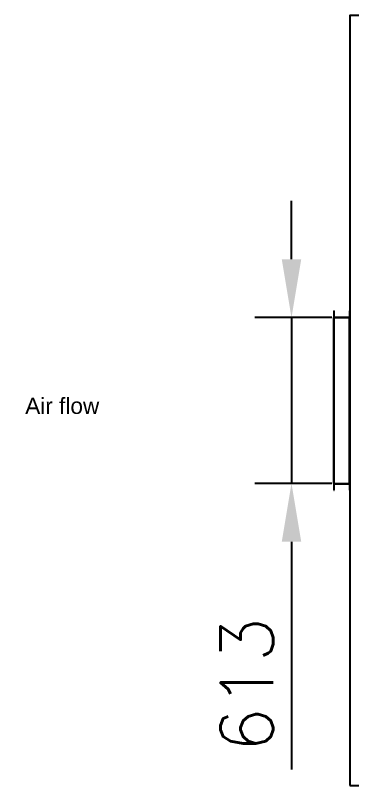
# Model space of a CAD drawing. Header units: millimetres. Extents: x -7952 to 23476, y -6324 to 15714.
# Drawn here: x -1236 to 6, y 12 to 2860 of the extents above; entities that cross this region are included whole.
import ezdxf

# ---------------------------------------------------------------- set-up
doc = ezdxf.new("R2010")
doc.units = ezdxf.units.MM
for name, color, linetype in [('Dim', 1, 'Continuous'), ('McFlang', 7, 'Continuous'), ('McFrame', 7, 'Continuous')]:
    doc.layers.add(name, color=color, linetype=linetype)
doc.layers.add('OBJECT', color=7, linetype='Continuous', lineweight=25)
doc.styles.add('Arial', font='arial.ttf')
doc.styles.add('ROMANS', font='romans.shx')
doc.dimstyles.new('McDim', dxfattribs={"dimscale": 108, "dimtxt": 1.8, "dimasz": 2, "dimexe": 1.25, "dimexo": 0.625, "dimtad": 1, "dimdec": 1, "dimdsep": 46, "dimtxsty": 'ROMANS', "dimcen": 2.5, "dimadec": 0, "dimazin": 0, "dimtfac": 1, "dimtmove": 0, "dimatfit": 1, "dimfxl": 0, "dimarcsym": 0})

# ---------------------------------------------------------------- blocks, each defined once
blk = doc.blocks.new('Arrow1_EN')
at = {"color": 1}
blk.add_lwpolyline([(0, 0, 0, 0, 0), (350.2, 0, 72, 0, 0), (479.2, 0, 0, 0, 0)], format="xyseb", dxfattribs=at)
at = {"layer": 'OBJECT', "color": 1, "style": 'Arial'}
blk.add_text('Air flow', height=59.76, dxfattribs=at).set_placement((0.2, 20.4))
blk = doc.blocks.new('*D38')
at = {"layer": 'Defpoints', "color": 0}
for p in [(0, 1742.5), (-216, 1129.5), (0, 1129.5)]:
    blk.add_point(p, dxfattribs=at)
at = {"layer": 'Dim', "color": 0, "lineweight": -2}
for p, q in [((-216, 1958.5), (-216, 2174.5)), ((-67.5, 1742.5), (-351, 1742.5)), ((-216, 1742.5), (-216, 1129.5)), ((-67.5, 1129.5), (-351, 1129.5)), ((-216, 913.5), (-216, 71.9))]:
    blk.add_line(p, q, dxfattribs=at)
at = {"layer": 'Dim', "color": 0}
for points in [[(-252, 1958.5), (-180, 1958.5), (-216, 1742.5)], [(-252, 913.5), (-180, 913.5), (-216, 1129.5)]]:
    blk.add_solid(points, dxfattribs=at)
at = {"layer": 'Dim', "color": 0, "insert": (-380.7, 384.7), "char_height": 194.4, "attachment_point": 5, "rotation": 90, "style": 'ROMANS'}
blk.add_mtext('613', dxfattribs=at)

msp = doc.modelspace()

# ---------------------------------------------------------------- linework, layer by layer
at = {"layer": 'McFlang'}
for p, q in [((-60, 1767.5), (-58.5, 1767.5)), ((-60, 1767.5), (-60, 1742.5)), ((-58.5, 1744), (-58.5, 1767.5)), ((-1.5, 1767.5), (0, 1767.5)), ((-1.5, 1767.5), (-1.5, 1744)), ((0, 1742.5), (0, 1767.5)), ((-60, 1129.5), (-60, 1742.5)), ((-60, 1742.5), (0, 1742.5)), ((-60, 1742.5), (0, 1742.5)), ((-58.5, 1744), (-1.5, 1744)), ((-58.5, 1129.5), (-58.5, 1742.5)), ((-1.5, 1129.5), (-1.5, 1742.5)), ((0, 1129.5), (0, 1742.5)), ((-60, 1129.5), (0, 1129.5)), ((-60, 1129.5), (-60, 1104.5)), ((-60, 1129.5), (0, 1129.5)), ((-58.5, 1128), (-1.5, 1128)), ((-58.5, 1104.5), (-58.5, 1128)), ((-1.5, 1128), (-1.5, 1104.5)), ((0, 1104.5), (0, 1129.5)), ((-60, 1104.5), (-58.5, 1104.5)), ((-1.5, 1104.5), (0, 1104.5))]:
    msp.add_line(p, q, dxfattribs=at)
at = {"layer": 'McFrame'}
msp.add_lwpolyline([(0, 12), (2112, 12), (2112, 2860), (0, 2860)], close=True, dxfattribs=at)

# ---------------------------------------------------------------- block references
msp.add_blockref('Arrow1_EN', (-1200, 1366))

# ---------------------------------------------------------------- dimensions: what is measured, and where the dimension line sits
at = {"layer": 'Dim'}
dim = msp.add_linear_dim(base=(-216, 1129.5), p1=(0, 1742.5), p2=(0, 1129.5), angle=90, dimstyle='McDim', dxfattribs=at)
dim.commit()
dim.dimension.update_dxf_attribs({"geometry": '*D38', "text_midpoint": (-380.7, 384.69)})

doc.saveas('drawing.dxf')
